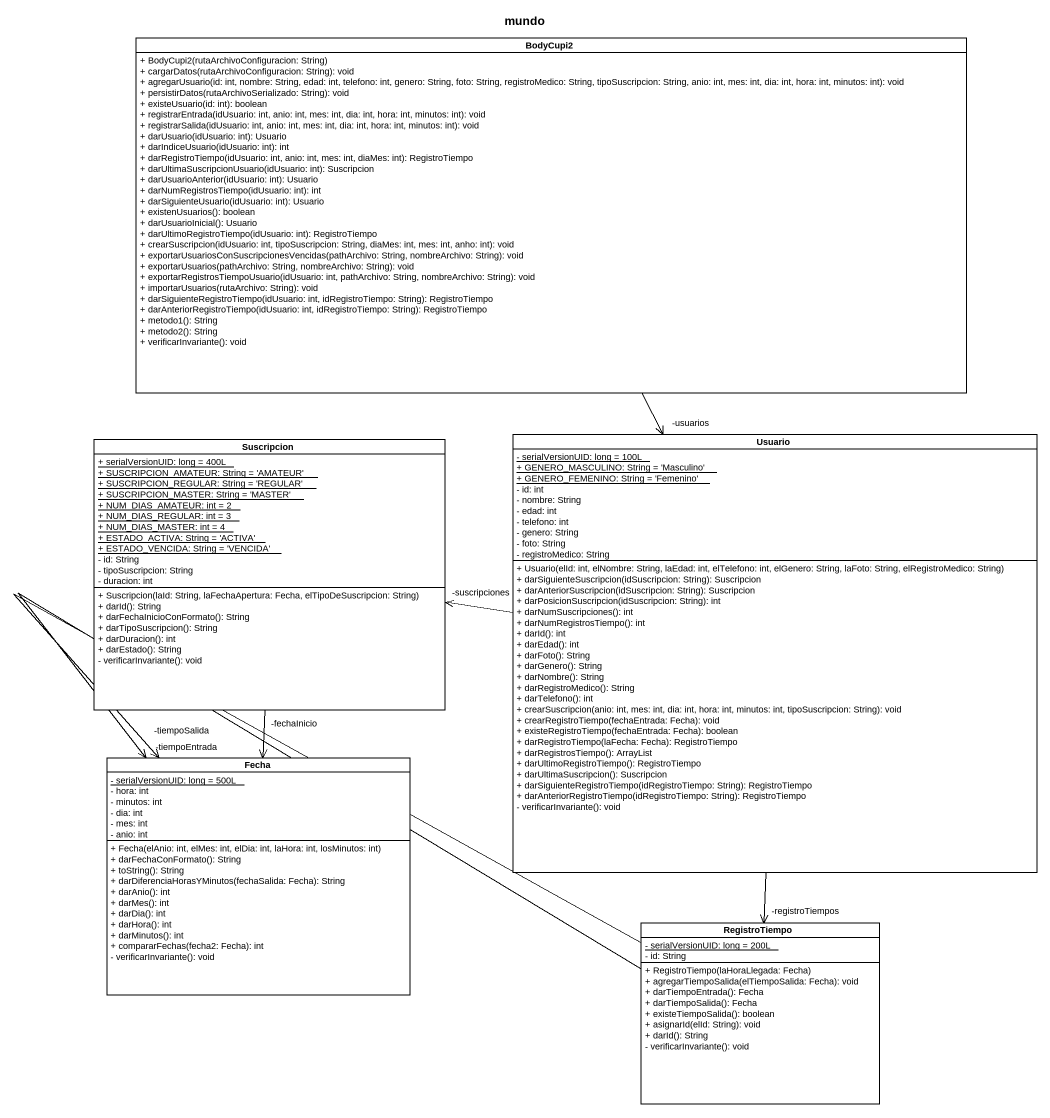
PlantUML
@startuml
title mundo
hide circle
hide empty members
skinparam classAttributeIconSize 0
class BodyCupi2 {
  + BodyCupi2(rutaArchivoConfiguracion: String)
  + cargarDatos(rutaArchivoConfiguracion: String): void
  + agregarUsuario(id: int, nombre: String, edad: int, telefono: int, genero: String, foto: String, registroMedico: String, tipoSuscripcion: String, anio: int, mes: int, dia: int, hora: int, minutos: int): void
  + persistirDatos(rutaArchivoSerializado: String): void
  + existeUsuario(id: int): boolean
  + registrarEntrada(idUsuario: int, anio: int, mes: int, dia: int, hora: int, minutos: int): void
  + registrarSalida(idUsuario: int, anio: int, mes: int, dia: int, hora: int, minutos: int): void
  + darUsuario(idUsuario: int): Usuario
  + darIndiceUsuario(idUsuario: int): int
  + darRegistroTiempo(idUsuario: int, anio: int, mes: int, diaMes: int): RegistroTiempo
  + darUltimaSuscripcionUsuario(idUsuario: int): Suscripcion
  + darUsuarioAnterior(idUsuario: int): Usuario
  + darNumRegistrosTiempo(idUsuario: int): int
  + darSiguienteUsuario(idUsuario: int): Usuario
  + existenUsuarios(): boolean
  + darUsuarioInicial(): Usuario
  + darUltimoRegistroTiempo(idUsuario: int): RegistroTiempo
  + crearSuscripcion(idUsuario: int, tipoSuscripcion: String, diaMes: int, mes: int, anho: int): void
  + exportarUsuariosConSuscripcionesVencidas(pathArchivo: String, nombreArchivo: String): void
  + exportarUsuarios(pathArchivo: String, nombreArchivo: String): void
  + exportarRegistrosTiempoUsuario(idUsuario: int, pathArchivo: String, nombreArchivo: String): void
  + importarUsuarios(rutaArchivo: String): void
  + darSiguienteRegistroTiempo(idUsuario: int, idRegistroTiempo: String): RegistroTiempo
  + darAnteriorRegistroTiempo(idUsuario: int, idRegistroTiempo: String): RegistroTiempo
  + metodo1(): String
  + metodo2(): String
  + verificarInvariante(): void
}
class Suscripcion {
  {static} + serialVersionUID: long = 400L
  {static} + SUSCRIPCION_AMATEUR: String = 'AMATEUR'
  {static} + SUSCRIPCION_REGULAR: String = 'REGULAR'
  {static} + SUSCRIPCION_MASTER: String = 'MASTER'
  {static} + NUM_DIAS_AMATEUR: int = 2
  {static} + NUM_DIAS_REGULAR: int = 3
  {static} + NUM_DIAS_MASTER: int = 4
  {static} + ESTADO_ACTIVA: String = 'ACTIVA'
  {static} + ESTADO_VENCIDA: String = 'VENCIDA'
  - id: String
  - tipoSuscripcion: String
  - duracion: int
  + Suscripcion(laId: String, laFechaApertura: Fecha, elTipoDeSuscripcion: String)
  + darId(): String
  + darFechaInicioConFormato(): String
  + darTipoSuscripcion(): String
  + darDuracion(): int
  + darEstado(): String
  - verificarInvariante(): void
}
class Usuario {
  {static} - serialVersionUID: long = 100L
  {static} + GENERO_MASCULINO: String = 'Masculino'
  {static} + GENERO_FEMENINO: String = 'Femenino'
  - id: int
  - nombre: String
  - edad: int
  - telefono: int
  - genero: String
  - foto: String
  - registroMedico: String
  + Usuario(elId: int, elNombre: String, laEdad: int, elTelefono: int, elGenero: String, laFoto: String, elRegistroMedico: String)
  + darSiguienteSuscripcion(idSuscripcion: String): Suscripcion
  + darAnteriorSuscripcion(idSuscripcion: String): Suscripcion
  + darPosicionSuscripcion(idSuscripcion: String): int
  + darNumSuscripciones(): int
  + darNumRegistrosTiempo(): int
  + darId(): int
  + darEdad(): int
  + darFoto(): String
  + darGenero(): String
  + darNombre(): String
  + darRegistroMedico(): String
  + darTelefono(): int
  + crearSuscripcion(anio: int, mes: int, dia: int, hora: int, minutos: int, tipoSuscripcion: String): void
  + crearRegistroTiempo(fechaEntrada: Fecha): void
  + existeRegistroTiempo(fechaEntrada: Fecha): boolean
  + darRegistroTiempo(laFecha: Fecha): RegistroTiempo
  + darRegistrosTiempo(): ArrayList
  + darUltimoRegistroTiempo(): RegistroTiempo
  + darUltimaSuscripcion(): Suscripcion
  + darSiguienteRegistroTiempo(idRegistroTiempo: String): RegistroTiempo
  + darAnteriorRegistroTiempo(idRegistroTiempo: String): RegistroTiempo
  - verificarInvariante(): void
}
class Fecha {
  {static} - serialVersionUID: long = 500L
  - hora: int
  - minutos: int
  - dia: int
  - mes: int
  - anio: int
  + Fecha(elAnio: int, elMes: int, elDia: int, laHora: int, losMinutos: int)
  + darFechaConFormato(): String
  + toString(): String
  + darDiferenciaHorasYMinutos(fechaSalida: Fecha): String
  + darAnio(): int
  + darMes(): int
  + darDia(): int
  + darHora(): int
  + darMinutos(): int
  + compararFechas(fecha2: Fecha): int
  - verificarInvariante(): void
}
class RegistroTiempo {
  {static} - serialVersionUID: long = 200L
  - id: String
  + RegistroTiempo(laHoraLlegada: Fecha)
  + agregarTiempoSalida(elTiempoSalida: Fecha): void
  + darTiempoEntrada(): Fecha
  + darTiempoSalida(): Fecha
  + existeTiempoSalida(): boolean
  + asignarId(elId: String): void
  + darId(): String
  - verificarInvariante(): void
}
BodyCupi2 --> "-usuarios" Usuario
Suscripcion --> "-fechaInicio" Fecha
Usuario -left-> "-suscripciones" Suscripcion
Usuario --> "-registroTiempos" RegistroTiempo
RegistroTiempo -left-> "-tiempoEntrada" Fecha
RegistroTiempo -left-> "-tiempoSalida" Fecha
@enduml
